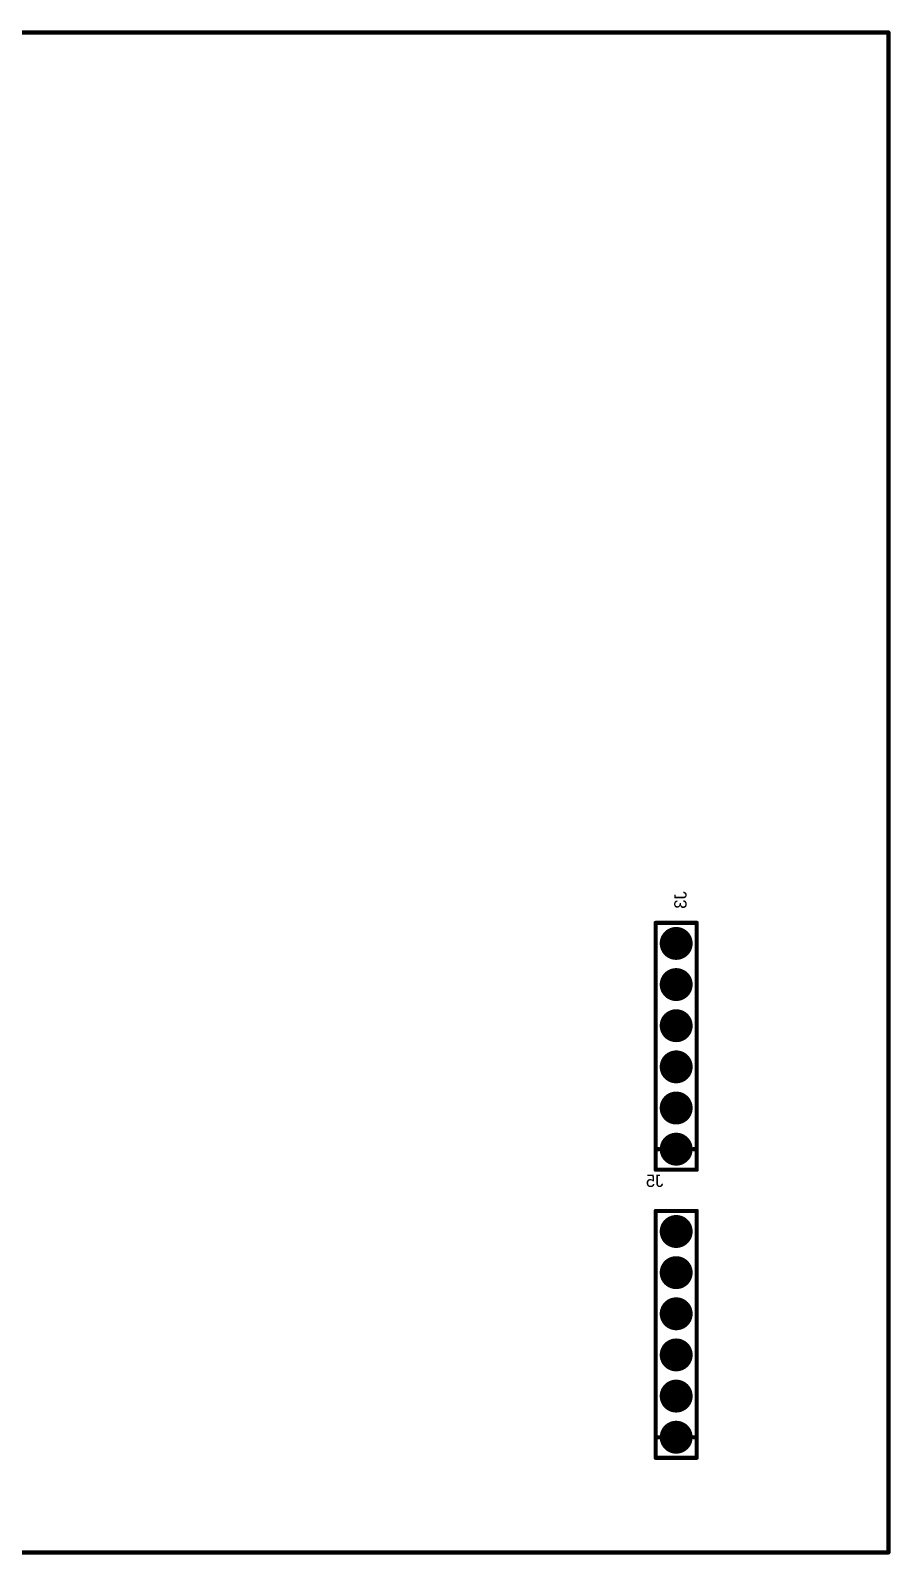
# Model space of a CAD drawing. Header units: millimetres. Extents: x 1.5 to 17.5, y 1 to 11.2.
# Drawn here: x 12.086 to 14.176, y 3.585 to 7.288 of the extents above; entities that cross this region are included whole.
import ezdxf

# ---------------------------------------------------------------- set-up
doc = ezdxf.new("R2010")
doc.units = ezdxf.units.MM
doc.header["$MEASUREMENT"] = 0
for name, color, linetype in [('BottomLayer', 5, 'Continuous'), ('BottomOverlay', 54, 'Continuous'), ('BottomSolder', 6, 'Continuous'), ('DrillDrawing', 1, 'Continuous'), ('InternalPlane1', 76, 'Continuous'), ('InternalPlane2', 16, 'Continuous'), ('Mechanical8', 56, 'Continuous'), ('MultiLayer', 9, 'Continuous'), ('PadHoleLayer', 156, 'Continuous'), ('TopLayer', 1, 'Continuous'), ('TopSolder', 216, 'Continuous')]:
    doc.layers.add(name, color=color, linetype=linetype)

# ---------------------------------------------------------------- blocks, each defined once
blk = doc.blocks.new('HDR_1X6___FEMALE_B_6')
at = {"layer": 'BottomLayer', "const_width": 0.03}
for points in [[(-0.015, 0, 1), (0.015, 0, 1)], [(0.085, 0, 1), (0.115, 0, 1)], [(0.185, 0, 1), (0.215, 0, 1)], [(0.285, 0, 1), (0.315, 0, 1)], [(0.385, 0, 1), (0.415, 0, 1)], [(0.485, 0, 1), (0.515, 0, 1)]]:
    blk.add_lwpolyline(points, format="xyb", close=True, dxfattribs=at)
at = {"layer": 'BottomOverlay', "const_width": 0.01}
for points in [[(-0.05, 0.05), (0.55, 0.05)], [(-0.05, 0.05), (-0.05, -0.05)], [(0, 0.05), (0, 0.0413)], [(0.55, 0.05), (0.55, -0.05)], [(-0.05, -0.05), (0.55, -0.05)], [(0, -0.0423), (0, -0.05)]]:
    blk.add_lwpolyline(points, dxfattribs=at)
at = {"layer": 'BottomOverlay', "const_width": 0.005}
for points in [[(-0.0525, 0.05, 1), (-0.0475, 0.05, 1)], [(-0.0525, 0.05, 1), (-0.0475, 0.05, 1)], [(-0.0025, 0.05, 1), (0.0025, 0.05, 1)], [(-0.0025, 0.0413, 1), (0.0025, 0.0413, 1)], [(0.5475, 0.05, 1), (0.5525, 0.05, 1)], [(0.5475, 0.05, 1), (0.5525, 0.05, 1)], [(-0.0525, -0.05, 1), (-0.0475, -0.05, 1)], [(-0.0525, -0.05, 1), (-0.0475, -0.05, 1)], [(-0.0025, -0.0423, 1), (0.0025, -0.0423, 1)], [(-0.0025, -0.05, 1), (0.0025, -0.05, 1)], [(0.5475, -0.05, 1), (0.5525, -0.05, 1)], [(0.5475, -0.05, 1), (0.5525, -0.05, 1)]]:
    blk.add_lwpolyline(points, format="xyb", close=True, dxfattribs=at)
at = {"layer": 'BottomSolder', "const_width": 0.034}
for points in [[(-0.017, 0, 1), (0.017, 0, 1)], [(0.083, 0, 1), (0.117, 0, 1)], [(0.183, 0, 1), (0.217, 0, 1)], [(0.283, 0, 1), (0.317, 0, 1)], [(0.383, 0, 1), (0.417, 0, 1)], [(0.483, 0, 1), (0.517, 0, 1)]]:
    blk.add_lwpolyline(points, format="xyb", close=True, dxfattribs=at)
at = {"layer": 'InternalPlane1', "const_width": 0.04}
for points in [[(-0.02, 0, 1), (0.02, 0, 1)], [(0.08, 0, 1), (0.12, 0, 1)], [(0.18, 0, 1), (0.22, 0, 1)], [(0.28, 0, 1), (0.32, 0, 1)], [(0.38, 0, 1), (0.42, 0, 1)], [(0.48, 0, 1), (0.52, 0, 1)]]:
    blk.add_lwpolyline(points, format="xyb", close=True, dxfattribs=at)
at = {"layer": 'InternalPlane2', "const_width": 0.04}
for points in [[(-0.02, 0, 1), (0.02, 0, 1)], [(0.08, 0, 1), (0.12, 0, 1)], [(0.18, 0, 1), (0.22, 0, 1)], [(0.28, 0, 1), (0.32, 0, 1)], [(0.38, 0, 1), (0.42, 0, 1)], [(0.48, 0, 1), (0.52, 0, 1)]]:
    blk.add_lwpolyline(points, format="xyb", close=True, dxfattribs=at)
at = {"layer": 'MultiLayer', "const_width": 0.03}
for points in [[(-0.015, 0, 1), (0.015, 0, 1)], [(0.085, 0, 1), (0.115, 0, 1)], [(0.185, 0, 1), (0.215, 0, 1)], [(0.285, 0, 1), (0.315, 0, 1)], [(0.385, 0, 1), (0.415, 0, 1)], [(0.485, 0, 1), (0.515, 0, 1)]]:
    blk.add_lwpolyline(points, format="xyb", close=True, dxfattribs=at)
at = {"layer": 'PadHoleLayer', "const_width": 0.02}
for points in [[(-0.01, 0, 1), (0.01, 0, 1)], [(0.09, 0, 1), (0.11, 0, 1)], [(0.19, 0, 1), (0.21, 0, 1)], [(0.29, 0, 1), (0.31, 0, 1)], [(0.39, 0, 1), (0.41, 0, 1)], [(0.49, 0, 1), (0.51, 0, 1)]]:
    blk.add_lwpolyline(points, format="xyb", close=True, dxfattribs=at)
at = {"layer": 'TopLayer', "const_width": 0.03}
for points in [[(-0.015, 0, 1), (0.015, 0, 1)], [(0.085, 0, 1), (0.115, 0, 1)], [(0.185, 0, 1), (0.215, 0, 1)], [(0.285, 0, 1), (0.315, 0, 1)], [(0.385, 0, 1), (0.415, 0, 1)], [(0.485, 0, 1), (0.515, 0, 1)]]:
    blk.add_lwpolyline(points, format="xyb", close=True, dxfattribs=at)
at = {"layer": 'TopSolder', "const_width": 0.034}
for points in [[(-0.017, 0, 1), (0.017, 0, 1)], [(0.083, 0, 1), (0.117, 0, 1)], [(0.183, 0, 1), (0.217, 0, 1)], [(0.283, 0, 1), (0.317, 0, 1)], [(0.383, 0, 1), (0.417, 0, 1)], [(0.483, 0, 1), (0.517, 0, 1)]]:
    blk.add_lwpolyline(points, format="xyb", close=True, dxfattribs=at)
blk = doc.blocks.new('HDR_1X6___FEMALE_B_8')
at = {"layer": 'BottomLayer', "const_width": 0.03}
for points in [[(-0.015, 0, 1), (0.015, 0, 1)], [(0.085, 0, 1), (0.115, 0, 1)], [(0.185, 0, 1), (0.215, 0, 1)], [(0.285, 0, 1), (0.315, 0, 1)], [(0.385, 0, 1), (0.415, 0, 1)], [(0.485, 0, 1), (0.515, 0, 1)]]:
    blk.add_lwpolyline(points, format="xyb", close=True, dxfattribs=at)
at = {"layer": 'BottomOverlay', "const_width": 0.01}
for points in [[(-0.05, 0.05), (0.55, 0.05)], [(-0.05, 0.05), (-0.05, -0.05)], [(0, 0.05), (0, 0.0413)], [(0.55, 0.05), (0.55, -0.05)], [(-0.05, -0.05), (0.55, -0.05)], [(0, -0.0423), (0, -0.05)]]:
    blk.add_lwpolyline(points, dxfattribs=at)
at = {"layer": 'BottomOverlay', "const_width": 0.005}
for points in [[(-0.0525, 0.05, 1), (-0.0475, 0.05, 1)], [(-0.0525, 0.05, 1), (-0.0475, 0.05, 1)], [(-0.0025, 0.05, 1), (0.0025, 0.05, 1)], [(-0.0025, 0.0413, 1), (0.0025, 0.0413, 1)], [(0.5475, 0.05, 1), (0.5525, 0.05, 1)], [(0.5475, 0.05, 1), (0.5525, 0.05, 1)], [(-0.0525, -0.05, 1), (-0.0475, -0.05, 1)], [(-0.0525, -0.05, 1), (-0.0475, -0.05, 1)], [(-0.0025, -0.0423, 1), (0.0025, -0.0423, 1)], [(-0.0025, -0.05, 1), (0.0025, -0.05, 1)], [(0.5475, -0.05, 1), (0.5525, -0.05, 1)], [(0.5475, -0.05, 1), (0.5525, -0.05, 1)]]:
    blk.add_lwpolyline(points, format="xyb", close=True, dxfattribs=at)
at = {"layer": 'BottomSolder', "const_width": 0.034}
for points in [[(-0.017, 0, 1), (0.017, 0, 1)], [(0.083, 0, 1), (0.117, 0, 1)], [(0.183, 0, 1), (0.217, 0, 1)], [(0.283, 0, 1), (0.317, 0, 1)], [(0.383, 0, 1), (0.417, 0, 1)], [(0.483, 0, 1), (0.517, 0, 1)]]:
    blk.add_lwpolyline(points, format="xyb", close=True, dxfattribs=at)
at = {"layer": 'InternalPlane1', "const_width": 0.04}
for points in [[(-0.02, 0, 1), (0.02, 0, 1)], [(0.08, 0, 1), (0.12, 0, 1)], [(0.18, 0, 1), (0.22, 0, 1)], [(0.28, 0, 1), (0.32, 0, 1)], [(0.38, 0, 1), (0.42, 0, 1)], [(0.48, 0, 1), (0.52, 0, 1)]]:
    blk.add_lwpolyline(points, format="xyb", close=True, dxfattribs=at)
at = {"layer": 'InternalPlane2', "const_width": 0.04}
for points in [[(-0.02, 0, 1), (0.02, 0, 1)], [(0.08, 0, 1), (0.12, 0, 1)], [(0.18, 0, 1), (0.22, 0, 1)], [(0.28, 0, 1), (0.32, 0, 1)], [(0.38, 0, 1), (0.42, 0, 1)], [(0.48, 0, 1), (0.52, 0, 1)]]:
    blk.add_lwpolyline(points, format="xyb", close=True, dxfattribs=at)
at = {"layer": 'MultiLayer', "const_width": 0.03}
for points in [[(-0.015, 0, 1), (0.015, 0, 1)], [(0.085, 0, 1), (0.115, 0, 1)], [(0.185, 0, 1), (0.215, 0, 1)], [(0.285, 0, 1), (0.315, 0, 1)], [(0.385, 0, 1), (0.415, 0, 1)], [(0.485, 0, 1), (0.515, 0, 1)]]:
    blk.add_lwpolyline(points, format="xyb", close=True, dxfattribs=at)
at = {"layer": 'PadHoleLayer', "const_width": 0.02}
for points in [[(-0.01, 0, 1), (0.01, 0, 1)], [(0.09, 0, 1), (0.11, 0, 1)], [(0.19, 0, 1), (0.21, 0, 1)], [(0.29, 0, 1), (0.31, 0, 1)], [(0.39, 0, 1), (0.41, 0, 1)], [(0.49, 0, 1), (0.51, 0, 1)]]:
    blk.add_lwpolyline(points, format="xyb", close=True, dxfattribs=at)
at = {"layer": 'TopLayer', "const_width": 0.03}
for points in [[(-0.015, 0, 1), (0.015, 0, 1)], [(0.085, 0, 1), (0.115, 0, 1)], [(0.185, 0, 1), (0.215, 0, 1)], [(0.285, 0, 1), (0.315, 0, 1)], [(0.385, 0, 1), (0.415, 0, 1)], [(0.485, 0, 1), (0.515, 0, 1)]]:
    blk.add_lwpolyline(points, format="xyb", close=True, dxfattribs=at)
at = {"layer": 'TopSolder', "const_width": 0.034}
for points in [[(-0.017, 0, 1), (0.017, 0, 1)], [(0.083, 0, 1), (0.117, 0, 1)], [(0.183, 0, 1), (0.217, 0, 1)], [(0.283, 0, 1), (0.317, 0, 1)], [(0.383, 0, 1), (0.417, 0, 1)], [(0.483, 0, 1), (0.517, 0, 1)]]:
    blk.add_lwpolyline(points, format="xyb", close=True, dxfattribs=at)

msp = doc.modelspace()

# ---------------------------------------------------------------- linework, layer by layer
at = {"layer": 'DrillDrawing', "const_width": 0.002}
for points in [[(13.645, 5.075), (13.65, 5.07)], [(13.645, 5.075), (13.65, 5.075)], [(13.65, 5.075), (13.655, 5.08)], [(13.655, 5.08), (13.66, 5.075)], [(13.66, 5.075), (13.665, 5.075)], [(13.66, 5.07), (13.665, 5.075)], [(13.645, 5.065), (13.65, 5.07)], [(13.645, 5.065), (13.65, 5.065)], [(13.65, 5.065), (13.655, 5.06)], [(13.655, 5.06), (13.66, 5.065)], [(13.66, 5.07), (13.665, 5.065)], [(13.66, 5.065), (13.665, 5.065)], [(13.645, 4.975), (13.65, 4.97)], [(13.645, 4.975), (13.65, 4.975)], [(13.645, 4.965), (13.65, 4.97)], [(13.645, 4.965), (13.65, 4.965)], [(13.65, 4.975), (13.655, 4.98)], [(13.65, 4.965), (13.655, 4.96)], [(13.655, 4.98), (13.66, 4.975)], [(13.655, 4.96), (13.66, 4.965)], [(13.66, 4.975), (13.665, 4.975)], [(13.66, 4.97), (13.665, 4.975)], [(13.66, 4.97), (13.665, 4.965)], [(13.66, 4.965), (13.665, 4.965)], [(13.645, 4.875), (13.65, 4.87)], [(13.645, 4.875), (13.65, 4.875)], [(13.645, 4.865), (13.65, 4.87)], [(13.645, 4.865), (13.65, 4.865)], [(13.65, 4.875), (13.655, 4.88)], [(13.65, 4.865), (13.655, 4.86)], [(13.655, 4.88), (13.66, 4.875)], [(13.655, 4.86), (13.66, 4.865)], [(13.66, 4.875), (13.665, 4.875)], [(13.66, 4.87), (13.665, 4.875)], [(13.66, 4.87), (13.665, 4.865)], [(13.66, 4.865), (13.665, 4.865)], [(13.65, 4.775), (13.655, 4.78)], [(13.655, 4.78), (13.66, 4.775)], [(13.645, 4.775), (13.65, 4.77)], [(13.645, 4.775), (13.65, 4.775)], [(13.645, 4.765), (13.65, 4.77)], [(13.645, 4.765), (13.65, 4.765)], [(13.65, 4.765), (13.655, 4.76)], [(13.655, 4.76), (13.66, 4.765)], [(13.66, 4.775), (13.665, 4.775)], [(13.66, 4.77), (13.665, 4.775)], [(13.66, 4.77), (13.665, 4.765)], [(13.66, 4.765), (13.665, 4.765)], [(13.645, 4.675), (13.65, 4.67)], [(13.645, 4.675), (13.65, 4.675)], [(13.645, 4.665), (13.65, 4.67)], [(13.65, 4.675), (13.655, 4.68)], [(13.655, 4.68), (13.66, 4.675)], [(13.66, 4.675), (13.665, 4.675)], [(13.66, 4.67), (13.665, 4.675)], [(13.66, 4.67), (13.665, 4.665)], [(13.645, 4.665), (13.65, 4.665)], [(13.65, 4.665), (13.655, 4.66)], [(13.655, 4.66), (13.66, 4.665)], [(13.66, 4.665), (13.665, 4.665)], [(13.645, 4.575), (13.65, 4.57)], [(13.645, 4.575), (13.65, 4.575)], [(13.645, 4.565), (13.65, 4.57)], [(13.645, 4.565), (13.65, 4.565)], [(13.65, 4.575), (13.655, 4.58)], [(13.65, 4.565), (13.655, 4.56)], [(13.655, 4.58), (13.66, 4.575)], [(13.655, 4.56), (13.66, 4.565)], [(13.66, 4.575), (13.665, 4.575)], [(13.66, 4.57), (13.665, 4.575)], [(13.66, 4.57), (13.665, 4.565)], [(13.66, 4.565), (13.665, 4.565)], [(13.645, 4.375), (13.65, 4.37)], [(13.645, 4.375), (13.65, 4.375)], [(13.645, 4.365), (13.65, 4.37)], [(13.65, 4.375), (13.655, 4.38)], [(13.655, 4.38), (13.66, 4.375)], [(13.66, 4.375), (13.665, 4.375)], [(13.66, 4.37), (13.665, 4.375)], [(13.66, 4.37), (13.665, 4.365)], [(13.645, 4.365), (13.65, 4.365)], [(13.65, 4.365), (13.655, 4.36)], [(13.655, 4.36), (13.66, 4.365)], [(13.66, 4.365), (13.665, 4.365)], [(13.645, 4.275), (13.65, 4.27)], [(13.645, 4.275), (13.65, 4.275)], [(13.645, 4.265), (13.65, 4.27)], [(13.645, 4.265), (13.65, 4.265)], [(13.65, 4.275), (13.655, 4.28)], [(13.65, 4.265), (13.655, 4.26)], [(13.655, 4.28), (13.66, 4.275)], [(13.655, 4.26), (13.66, 4.265)], [(13.66, 4.275), (13.665, 4.275)], [(13.66, 4.27), (13.665, 4.275)], [(13.66, 4.27), (13.665, 4.265)], [(13.66, 4.265), (13.665, 4.265)], [(13.645, 4.175), (13.65, 4.17)], [(13.645, 4.175), (13.65, 4.175)], [(13.645, 4.165), (13.65, 4.17)], [(13.645, 4.165), (13.65, 4.165)], [(13.65, 4.175), (13.655, 4.18)], [(13.65, 4.165), (13.655, 4.16)], [(13.655, 4.18), (13.66, 4.175)], [(13.655, 4.16), (13.66, 4.165)], [(13.66, 4.175), (13.665, 4.175)], [(13.66, 4.17), (13.665, 4.175)], [(13.66, 4.17), (13.665, 4.165)], [(13.66, 4.165), (13.665, 4.165)], [(13.645, 4.075), (13.65, 4.07)], [(13.645, 4.075), (13.65, 4.075)], [(13.65, 4.075), (13.655, 4.08)], [(13.655, 4.08), (13.66, 4.075)], [(13.66, 4.075), (13.665, 4.075)], [(13.66, 4.07), (13.665, 4.075)], [(13.645, 4.065), (13.65, 4.07)], [(13.645, 4.065), (13.65, 4.065)], [(13.65, 4.065), (13.655, 4.06)], [(13.655, 4.06), (13.66, 4.065)], [(13.66, 4.07), (13.665, 4.065)], [(13.66, 4.065), (13.665, 4.065)], [(13.645, 3.975), (13.65, 3.97)], [(13.645, 3.975), (13.65, 3.975)], [(13.645, 3.965), (13.65, 3.97)], [(13.645, 3.965), (13.65, 3.965)], [(13.65, 3.975), (13.655, 3.98)], [(13.65, 3.965), (13.655, 3.96)], [(13.655, 3.98), (13.66, 3.975)], [(13.655, 3.96), (13.66, 3.965)], [(13.66, 3.975), (13.665, 3.975)], [(13.66, 3.97), (13.665, 3.975)], [(13.66, 3.97), (13.665, 3.965)], [(13.66, 3.965), (13.665, 3.965)], [(13.645, 3.875), (13.65, 3.87)], [(13.645, 3.875), (13.65, 3.875)], [(13.645, 3.865), (13.65, 3.87)], [(13.645, 3.865), (13.65, 3.865)], [(13.65, 3.875), (13.655, 3.88)], [(13.65, 3.865), (13.655, 3.86)], [(13.655, 3.88), (13.66, 3.875)], [(13.655, 3.86), (13.66, 3.865)], [(13.66, 3.875), (13.665, 3.875)], [(13.66, 3.87), (13.665, 3.875)], [(13.66, 3.87), (13.665, 3.865)], [(13.66, 3.865), (13.665, 3.865)]]:
    msp.add_lwpolyline(points, dxfattribs=at)
at = {"layer": 'DrillDrawing', "const_width": 0.001}
for points in [[(13.6445, 5.075, 1), (13.6455, 5.075, 1)], [(13.6445, 5.075, 1), (13.6455, 5.075, 1)], [(13.6495, 5.075, 1), (13.6505, 5.075, 1)], [(13.6495, 5.075, 1), (13.6505, 5.075, 1)], [(13.6545, 5.08, 1), (13.6555, 5.08, 1)], [(13.6545, 5.08, 1), (13.6555, 5.08, 1)], [(13.6595, 5.075, 1), (13.6605, 5.075, 1)], [(13.6595, 5.075, 1), (13.6605, 5.075, 1)], [(13.6645, 5.075, 1), (13.6655, 5.075, 1)], [(13.6645, 5.075, 1), (13.6655, 5.075, 1)], [(13.6445, 5.065, 1), (13.6455, 5.065, 1)], [(13.6445, 5.065, 1), (13.6455, 5.065, 1)], [(13.6495, 5.07, 1), (13.6505, 5.07, 1)], [(13.6495, 5.07, 1), (13.6505, 5.07, 1)], [(13.6495, 5.065, 1), (13.6505, 5.065, 1)], [(13.6495, 5.065, 1), (13.6505, 5.065, 1)], [(13.6545, 5.06, 1), (13.6555, 5.06, 1)], [(13.6545, 5.06, 1), (13.6555, 5.06, 1)], [(13.6595, 5.07, 1), (13.6605, 5.07, 1)], [(13.6595, 5.07, 1), (13.6605, 5.07, 1)], [(13.6595, 5.065, 1), (13.6605, 5.065, 1)], [(13.6595, 5.065, 1), (13.6605, 5.065, 1)], [(13.6645, 5.065, 1), (13.6655, 5.065, 1)], [(13.6645, 5.065, 1), (13.6655, 5.065, 1)], [(13.6445, 4.975, 1), (13.6455, 4.975, 1)], [(13.6445, 4.975, 1), (13.6455, 4.975, 1)], [(13.6445, 4.965, 1), (13.6455, 4.965, 1)], [(13.6445, 4.965, 1), (13.6455, 4.965, 1)], [(13.6495, 4.975, 1), (13.6505, 4.975, 1)], [(13.6495, 4.975, 1), (13.6505, 4.975, 1)], [(13.6495, 4.97, 1), (13.6505, 4.97, 1)], [(13.6495, 4.97, 1), (13.6505, 4.97, 1)], [(13.6495, 4.965, 1), (13.6505, 4.965, 1)], [(13.6495, 4.965, 1), (13.6505, 4.965, 1)], [(13.6545, 4.98, 1), (13.6555, 4.98, 1)], [(13.6545, 4.98, 1), (13.6555, 4.98, 1)], [(13.6595, 4.975, 1), (13.6605, 4.975, 1)], [(13.6595, 4.975, 1), (13.6605, 4.975, 1)], [(13.6595, 4.97, 1), (13.6605, 4.97, 1)], [(13.6595, 4.97, 1), (13.6605, 4.97, 1)], [(13.6595, 4.965, 1), (13.6605, 4.965, 1)], [(13.6595, 4.965, 1), (13.6605, 4.965, 1)], [(13.6645, 4.975, 1), (13.6655, 4.975, 1)], [(13.6645, 4.975, 1), (13.6655, 4.975, 1)], [(13.6645, 4.965, 1), (13.6655, 4.965, 1)], [(13.6645, 4.965, 1), (13.6655, 4.965, 1)], [(13.6545, 4.96, 1), (13.6555, 4.96, 1)], [(13.6545, 4.96, 1), (13.6555, 4.96, 1)], [(13.6445, 4.875, 1), (13.6455, 4.875, 1)], [(13.6445, 4.875, 1), (13.6455, 4.875, 1)], [(13.6445, 4.865, 1), (13.6455, 4.865, 1)], [(13.6445, 4.865, 1), (13.6455, 4.865, 1)], [(13.6495, 4.875, 1), (13.6505, 4.875, 1)], [(13.6495, 4.875, 1), (13.6505, 4.875, 1)], [(13.6495, 4.87, 1), (13.6505, 4.87, 1)], [(13.6495, 4.87, 1), (13.6505, 4.87, 1)], [(13.6495, 4.865, 1), (13.6505, 4.865, 1)], [(13.6495, 4.865, 1), (13.6505, 4.865, 1)], [(13.6545, 4.88, 1), (13.6555, 4.88, 1)], [(13.6545, 4.88, 1), (13.6555, 4.88, 1)], [(13.6545, 4.86, 1), (13.6555, 4.86, 1)], [(13.6545, 4.86, 1), (13.6555, 4.86, 1)], [(13.6595, 4.875, 1), (13.6605, 4.875, 1)], [(13.6595, 4.875, 1), (13.6605, 4.875, 1)], [(13.6595, 4.87, 1), (13.6605, 4.87, 1)], [(13.6595, 4.87, 1), (13.6605, 4.87, 1)], [(13.6595, 4.865, 1), (13.6605, 4.865, 1)], [(13.6595, 4.865, 1), (13.6605, 4.865, 1)], [(13.6645, 4.875, 1), (13.6655, 4.875, 1)], [(13.6645, 4.875, 1), (13.6655, 4.875, 1)], [(13.6645, 4.865, 1), (13.6655, 4.865, 1)], [(13.6645, 4.865, 1), (13.6655, 4.865, 1)], [(13.6545, 4.78, 1), (13.6555, 4.78, 1)], [(13.6545, 4.78, 1), (13.6555, 4.78, 1)], [(13.6445, 4.775, 1), (13.6455, 4.775, 1)], [(13.6445, 4.775, 1), (13.6455, 4.775, 1)], [(13.6445, 4.765, 1), (13.6455, 4.765, 1)], [(13.6445, 4.765, 1), (13.6455, 4.765, 1)], [(13.6495, 4.775, 1), (13.6505, 4.775, 1)], [(13.6495, 4.775, 1), (13.6505, 4.775, 1)], [(13.6495, 4.77, 1), (13.6505, 4.77, 1)], [(13.6495, 4.77, 1), (13.6505, 4.77, 1)], [(13.6495, 4.765, 1), (13.6505, 4.765, 1)], [(13.6495, 4.765, 1), (13.6505, 4.765, 1)], [(13.6545, 4.76, 1), (13.6555, 4.76, 1)], [(13.6545, 4.76, 1), (13.6555, 4.76, 1)], [(13.6595, 4.775, 1), (13.6605, 4.775, 1)], [(13.6595, 4.775, 1), (13.6605, 4.775, 1)], [(13.6595, 4.77, 1), (13.6605, 4.77, 1)], [(13.6595, 4.77, 1), (13.6605, 4.77, 1)], [(13.6595, 4.765, 1), (13.6605, 4.765, 1)], [(13.6595, 4.765, 1), (13.6605, 4.765, 1)], [(13.6645, 4.775, 1), (13.6655, 4.775, 1)], [(13.6645, 4.775, 1), (13.6655, 4.775, 1)], [(13.6645, 4.765, 1), (13.6655, 4.765, 1)], [(13.6645, 4.765, 1), (13.6655, 4.765, 1)], [(13.6445, 4.675, 1), (13.6455, 4.675, 1)], [(13.6445, 4.675, 1), (13.6455, 4.675, 1)], [(13.6495, 4.675, 1), (13.6505, 4.675, 1)], [(13.6495, 4.675, 1), (13.6505, 4.675, 1)], [(13.6495, 4.67, 1), (13.6505, 4.67, 1)], [(13.6495, 4.67, 1), (13.6505, 4.67, 1)], [(13.6545, 4.68, 1), (13.6555, 4.68, 1)], [(13.6545, 4.68, 1), (13.6555, 4.68, 1)], [(13.6595, 4.675, 1), (13.6605, 4.675, 1)], [(13.6595, 4.675, 1), (13.6605, 4.675, 1)], [(13.6595, 4.67, 1), (13.6605, 4.67, 1)], [(13.6595, 4.67, 1), (13.6605, 4.67, 1)], [(13.6645, 4.675, 1), (13.6655, 4.675, 1)], [(13.6645, 4.675, 1), (13.6655, 4.675, 1)], [(13.6445, 4.665, 1), (13.6455, 4.665, 1)], [(13.6445, 4.665, 1), (13.6455, 4.665, 1)], [(13.6495, 4.665, 1), (13.6505, 4.665, 1)], [(13.6495, 4.665, 1), (13.6505, 4.665, 1)], [(13.6545, 4.66, 1), (13.6555, 4.66, 1)], [(13.6545, 4.66, 1), (13.6555, 4.66, 1)], [(13.6595, 4.665, 1), (13.6605, 4.665, 1)], [(13.6595, 4.665, 1), (13.6605, 4.665, 1)], [(13.6645, 4.665, 1), (13.6655, 4.665, 1)], [(13.6645, 4.665, 1), (13.6655, 4.665, 1)], [(13.6445, 4.575, 1), (13.6455, 4.575, 1)], [(13.6445, 4.575, 1), (13.6455, 4.575, 1)], [(13.6445, 4.565, 1), (13.6455, 4.565, 1)], [(13.6445, 4.565, 1), (13.6455, 4.565, 1)], [(13.6495, 4.575, 1), (13.6505, 4.575, 1)], [(13.6495, 4.575, 1), (13.6505, 4.575, 1)], [(13.6495, 4.57, 1), (13.6505, 4.57, 1)], [(13.6495, 4.57, 1), (13.6505, 4.57, 1)], [(13.6495, 4.565, 1), (13.6505, 4.565, 1)], [(13.6495, 4.565, 1), (13.6505, 4.565, 1)], [(13.6545, 4.58, 1), (13.6555, 4.58, 1)], [(13.6545, 4.58, 1), (13.6555, 4.58, 1)], [(13.6545, 4.56, 1), (13.6555, 4.56, 1)], [(13.6545, 4.56, 1), (13.6555, 4.56, 1)], [(13.6595, 4.575, 1), (13.6605, 4.575, 1)], [(13.6595, 4.575, 1), (13.6605, 4.575, 1)], [(13.6595, 4.57, 1), (13.6605, 4.57, 1)], [(13.6595, 4.57, 1), (13.6605, 4.57, 1)], [(13.6595, 4.565, 1), (13.6605, 4.565, 1)], [(13.6595, 4.565, 1), (13.6605, 4.565, 1)], [(13.6645, 4.575, 1), (13.6655, 4.575, 1)], [(13.6645, 4.575, 1), (13.6655, 4.575, 1)], [(13.6645, 4.565, 1), (13.6655, 4.565, 1)], [(13.6645, 4.565, 1), (13.6655, 4.565, 1)], [(13.6445, 4.375, 1), (13.6455, 4.375, 1)], [(13.6445, 4.375, 1), (13.6455, 4.375, 1)], [(13.6495, 4.375, 1), (13.6505, 4.375, 1)], [(13.6495, 4.375, 1), (13.6505, 4.375, 1)], [(13.6495, 4.37, 1), (13.6505, 4.37, 1)], [(13.6495, 4.37, 1), (13.6505, 4.37, 1)], [(13.6545, 4.38, 1), (13.6555, 4.38, 1)], [(13.6545, 4.38, 1), (13.6555, 4.38, 1)], [(13.6595, 4.375, 1), (13.6605, 4.375, 1)], [(13.6595, 4.375, 1), (13.6605, 4.375, 1)], [(13.6595, 4.37, 1), (13.6605, 4.37, 1)], [(13.6595, 4.37, 1), (13.6605, 4.37, 1)], [(13.6645, 4.375, 1), (13.6655, 4.375, 1)], [(13.6645, 4.375, 1), (13.6655, 4.375, 1)], [(13.6445, 4.365, 1), (13.6455, 4.365, 1)], [(13.6445, 4.365, 1), (13.6455, 4.365, 1)], [(13.6495, 4.365, 1), (13.6505, 4.365, 1)], [(13.6495, 4.365, 1), (13.6505, 4.365, 1)], [(13.6545, 4.36, 1), (13.6555, 4.36, 1)], [(13.6545, 4.36, 1), (13.6555, 4.36, 1)], [(13.6595, 4.365, 1), (13.6605, 4.365, 1)], [(13.6595, 4.365, 1), (13.6605, 4.365, 1)], [(13.6645, 4.365, 1), (13.6655, 4.365, 1)], [(13.6645, 4.365, 1), (13.6655, 4.365, 1)], [(13.6445, 4.275, 1), (13.6455, 4.275, 1)], [(13.6445, 4.275, 1), (13.6455, 4.275, 1)], [(13.6445, 4.265, 1), (13.6455, 4.265, 1)], [(13.6445, 4.265, 1), (13.6455, 4.265, 1)], [(13.6495, 4.275, 1), (13.6505, 4.275, 1)], [(13.6495, 4.275, 1), (13.6505, 4.275, 1)], [(13.6495, 4.27, 1), (13.6505, 4.27, 1)], [(13.6495, 4.27, 1), (13.6505, 4.27, 1)], [(13.6495, 4.265, 1), (13.6505, 4.265, 1)], [(13.6495, 4.265, 1), (13.6505, 4.265, 1)], [(13.6545, 4.28, 1), (13.6555, 4.28, 1)], [(13.6545, 4.28, 1), (13.6555, 4.28, 1)], [(13.6545, 4.26, 1), (13.6555, 4.26, 1)], [(13.6545, 4.26, 1), (13.6555, 4.26, 1)], [(13.6595, 4.275, 1), (13.6605, 4.275, 1)], [(13.6595, 4.275, 1), (13.6605, 4.275, 1)], [(13.6595, 4.27, 1), (13.6605, 4.27, 1)], [(13.6595, 4.27, 1), (13.6605, 4.27, 1)], [(13.6595, 4.265, 1), (13.6605, 4.265, 1)], [(13.6595, 4.265, 1), (13.6605, 4.265, 1)], [(13.6645, 4.275, 1), (13.6655, 4.275, 1)], [(13.6645, 4.275, 1), (13.6655, 4.275, 1)], [(13.6645, 4.265, 1), (13.6655, 4.265, 1)], [(13.6645, 4.265, 1), (13.6655, 4.265, 1)], [(13.6445, 4.175, 1), (13.6455, 4.175, 1)], [(13.6445, 4.175, 1), (13.6455, 4.175, 1)], [(13.6445, 4.165, 1), (13.6455, 4.165, 1)], [(13.6445, 4.165, 1), (13.6455, 4.165, 1)], [(13.6495, 4.175, 1), (13.6505, 4.175, 1)], [(13.6495, 4.175, 1), (13.6505, 4.175, 1)], [(13.6495, 4.17, 1), (13.6505, 4.17, 1)], [(13.6495, 4.17, 1), (13.6505, 4.17, 1)], [(13.6495, 4.165, 1), (13.6505, 4.165, 1)], [(13.6495, 4.165, 1), (13.6505, 4.165, 1)], [(13.6545, 4.18, 1), (13.6555, 4.18, 1)], [(13.6545, 4.18, 1), (13.6555, 4.18, 1)], [(13.6545, 4.16, 1), (13.6555, 4.16, 1)], [(13.6545, 4.16, 1), (13.6555, 4.16, 1)], [(13.6595, 4.175, 1), (13.6605, 4.175, 1)], [(13.6595, 4.175, 1), (13.6605, 4.175, 1)], [(13.6595, 4.17, 1), (13.6605, 4.17, 1)], [(13.6595, 4.17, 1), (13.6605, 4.17, 1)], [(13.6595, 4.165, 1), (13.6605, 4.165, 1)], [(13.6595, 4.165, 1), (13.6605, 4.165, 1)], [(13.6645, 4.175, 1), (13.6655, 4.175, 1)], [(13.6645, 4.175, 1), (13.6655, 4.175, 1)], [(13.6645, 4.165, 1), (13.6655, 4.165, 1)], [(13.6645, 4.165, 1), (13.6655, 4.165, 1)], [(13.6445, 4.075, 1), (13.6455, 4.075, 1)], [(13.6445, 4.075, 1), (13.6455, 4.075, 1)], [(13.6495, 4.075, 1), (13.6505, 4.075, 1)], [(13.6495, 4.075, 1), (13.6505, 4.075, 1)], [(13.6545, 4.08, 1), (13.6555, 4.08, 1)], [(13.6545, 4.08, 1), (13.6555, 4.08, 1)], [(13.6595, 4.075, 1), (13.6605, 4.075, 1)], [(13.6595, 4.075, 1), (13.6605, 4.075, 1)], [(13.6645, 4.075, 1), (13.6655, 4.075, 1)], [(13.6645, 4.075, 1), (13.6655, 4.075, 1)], [(13.6445, 4.065, 1), (13.6455, 4.065, 1)], [(13.6445, 4.065, 1), (13.6455, 4.065, 1)], [(13.6495, 4.07, 1), (13.6505, 4.07, 1)], [(13.6495, 4.07, 1), (13.6505, 4.07, 1)], [(13.6495, 4.065, 1), (13.6505, 4.065, 1)], [(13.6495, 4.065, 1), (13.6505, 4.065, 1)], [(13.6545, 4.06, 1), (13.6555, 4.06, 1)], [(13.6545, 4.06, 1), (13.6555, 4.06, 1)], [(13.6595, 4.07, 1), (13.6605, 4.07, 1)], [(13.6595, 4.07, 1), (13.6605, 4.07, 1)], [(13.6595, 4.065, 1), (13.6605, 4.065, 1)], [(13.6595, 4.065, 1), (13.6605, 4.065, 1)], [(13.6645, 4.065, 1), (13.6655, 4.065, 1)], [(13.6645, 4.065, 1), (13.6655, 4.065, 1)], [(13.6445, 3.975, 1), (13.6455, 3.975, 1)], [(13.6445, 3.975, 1), (13.6455, 3.975, 1)], [(13.6445, 3.965, 1), (13.6455, 3.965, 1)], [(13.6445, 3.965, 1), (13.6455, 3.965, 1)], [(13.6495, 3.975, 1), (13.6505, 3.975, 1)], [(13.6495, 3.975, 1), (13.6505, 3.975, 1)], [(13.6495, 3.97, 1), (13.6505, 3.97, 1)], [(13.6495, 3.97, 1), (13.6505, 3.97, 1)], [(13.6495, 3.965, 1), (13.6505, 3.965, 1)], [(13.6495, 3.965, 1), (13.6505, 3.965, 1)], [(13.6545, 3.98, 1), (13.6555, 3.98, 1)], [(13.6545, 3.98, 1), (13.6555, 3.98, 1)], [(13.6595, 3.975, 1), (13.6605, 3.975, 1)], [(13.6595, 3.975, 1), (13.6605, 3.975, 1)], [(13.6595, 3.97, 1), (13.6605, 3.97, 1)], [(13.6595, 3.97, 1), (13.6605, 3.97, 1)], [(13.6595, 3.965, 1), (13.6605, 3.965, 1)], [(13.6595, 3.965, 1), (13.6605, 3.965, 1)], [(13.6645, 3.975, 1), (13.6655, 3.975, 1)], [(13.6645, 3.975, 1), (13.6655, 3.975, 1)], [(13.6645, 3.965, 1), (13.6655, 3.965, 1)], [(13.6645, 3.965, 1), (13.6655, 3.965, 1)], [(13.6545, 3.96, 1), (13.6555, 3.96, 1)], [(13.6545, 3.96, 1), (13.6555, 3.96, 1)], [(13.6445, 3.875, 1), (13.6455, 3.875, 1)], [(13.6445, 3.875, 1), (13.6455, 3.875, 1)], [(13.6445, 3.865, 1), (13.6455, 3.865, 1)], [(13.6445, 3.865, 1), (13.6455, 3.865, 1)], [(13.6495, 3.875, 1), (13.6505, 3.875, 1)], [(13.6495, 3.875, 1), (13.6505, 3.875, 1)], [(13.6495, 3.87, 1), (13.6505, 3.87, 1)], [(13.6495, 3.87, 1), (13.6505, 3.87, 1)], [(13.6495, 3.865, 1), (13.6505, 3.865, 1)], [(13.6495, 3.865, 1), (13.6505, 3.865, 1)], [(13.6545, 3.88, 1), (13.6555, 3.88, 1)], [(13.6545, 3.88, 1), (13.6555, 3.88, 1)], [(13.6545, 3.86, 1), (13.6555, 3.86, 1)], [(13.6545, 3.86, 1), (13.6555, 3.86, 1)], [(13.6595, 3.875, 1), (13.6605, 3.875, 1)], [(13.6595, 3.875, 1), (13.6605, 3.875, 1)], [(13.6595, 3.87, 1), (13.6605, 3.87, 1)], [(13.6595, 3.87, 1), (13.6605, 3.87, 1)], [(13.6595, 3.865, 1), (13.6605, 3.865, 1)], [(13.6595, 3.865, 1), (13.6605, 3.865, 1)], [(13.6645, 3.875, 1), (13.6655, 3.875, 1)], [(13.6645, 3.875, 1), (13.6655, 3.875, 1)], [(13.6645, 3.865, 1), (13.6655, 3.865, 1)], [(13.6645, 3.865, 1), (13.6655, 3.865, 1)]]:
    msp.add_lwpolyline(points, format="xyb", close=True, dxfattribs=at)
at = {"layer": 'Mechanical8', "const_width": 0.01}
for points in [[(7.6752, 7.2835), (14.1709, 7.2835)], [(14.1709, 3.59), (14.1709, 7.2835)], [(7.675, 3.59), (14.1709, 3.59)]]:
    msp.add_lwpolyline(points, dxfattribs=at)
at = {"layer": 'Mechanical8', "const_width": 0.005}
for points in [[(14.1684, 7.2835, 1), (14.1734, 7.2835, 1)], [(14.1684, 7.2835, 1), (14.1734, 7.2835, 1)], [(14.1684, 3.59, 1), (14.1734, 3.59, 1)], [(14.1684, 3.59, 1), (14.1734, 3.59, 1)]]:
    msp.add_lwpolyline(points, format="xyb", close=True, dxfattribs=at)

# ---------------------------------------------------------------- block references
at = {"rotation": 90}
for name, p in [('HDR_1X6___FEMALE_B_6', (13.655, 4.57)), ('HDR_1X6___FEMALE_B_8', (13.655, 3.87))]:
    msp.add_blockref(name, p, dxfattribs=at)

# ---------------------------------------------------------------- texts
at = {"layer": 'BottomOverlay', "text_generation_flag": 2}
msp.add_text('J3', height=0.03, rotation=90, dxfattribs=at).set_placement((13.6802, 5.1966))
msp.add_text('J5', height=0.03, dxfattribs=at).set_placement((13.6238, 4.4783))

doc.saveas('drawing.dxf')
